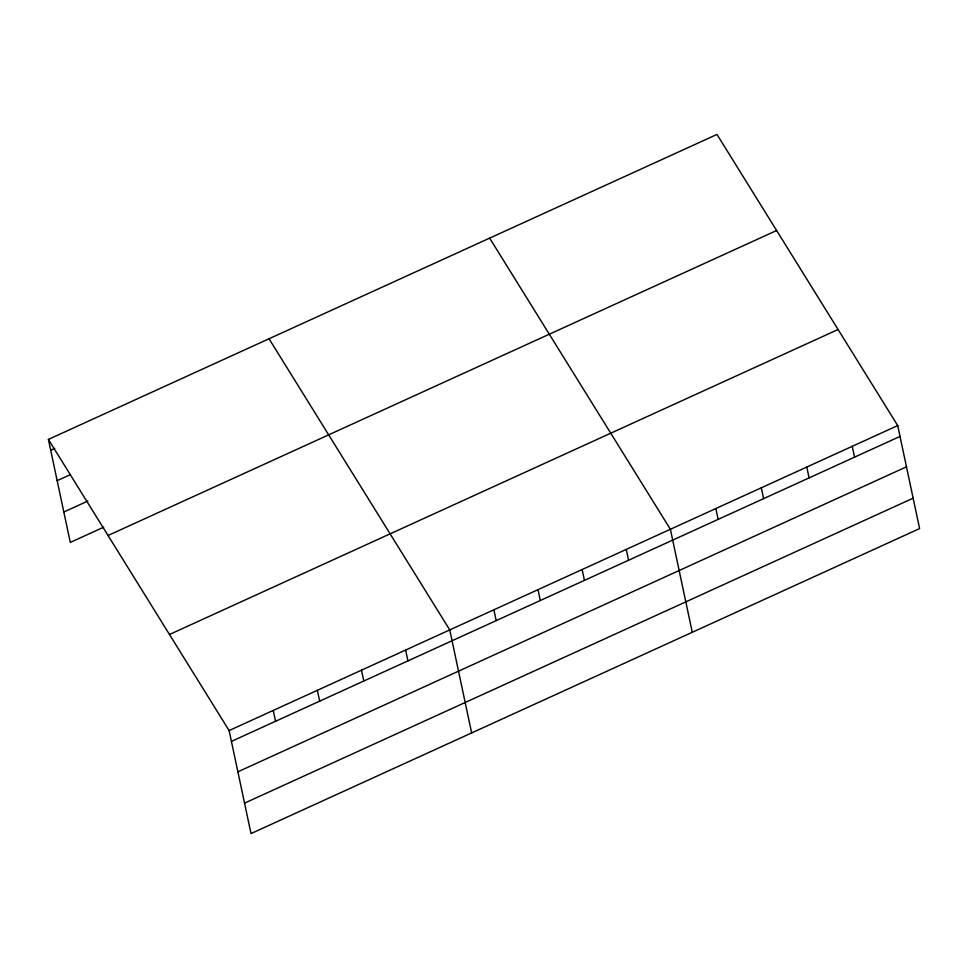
<?xml version="1.0" encoding="UTF-8"?>
<svg xmlns="http://www.w3.org/2000/svg" width="968" height="968" viewBox="0 0 968 968"><rect width="100%" height="100%" fill="white"/><g stroke="black" fill="none" stroke-linecap="round" stroke-linejoin="round"><path stroke-width="1.45" d="M48.4 439.411L716.985 134.431L897.711 425.581L919.6 528.589L251.014 833.569L229.113 730.562L48.4 439.411L70.289 542.419L103.721 527.173M50.699 450.253L54.716 448.426M57.172 480.66L70.543 474.562M63.828 511.999L87.894 501.025M108.041 535.498L776.626 230.517M169.485 634.488L838.07 329.507M229.113 730.562L897.711 425.581M231.425 741.403L900.01 436.423M237.886 771.811L906.471 466.83M244.541 803.15L913.139 498.169M489.663 238.128L670.388 529.278L692.277 632.273M269.031 338.776L449.757 629.926L471.646 732.921M852.239 446.321L854.55 457.162M806.78 467.06L809.079 477.889M761.32 487.799L763.619 498.629M715.848 508.539L718.159 519.368M626.26 549.4L628.559 560.242M582.131 569.535L584.43 580.364M538.002 589.657L540.313 600.499M493.874 609.792L496.185 620.621M405.628 650.048L407.927 660.89M361.5 670.183L363.799 681.012M317.371 690.305L319.67 701.147M273.242 710.439L275.553 721.269"/></g></svg>
